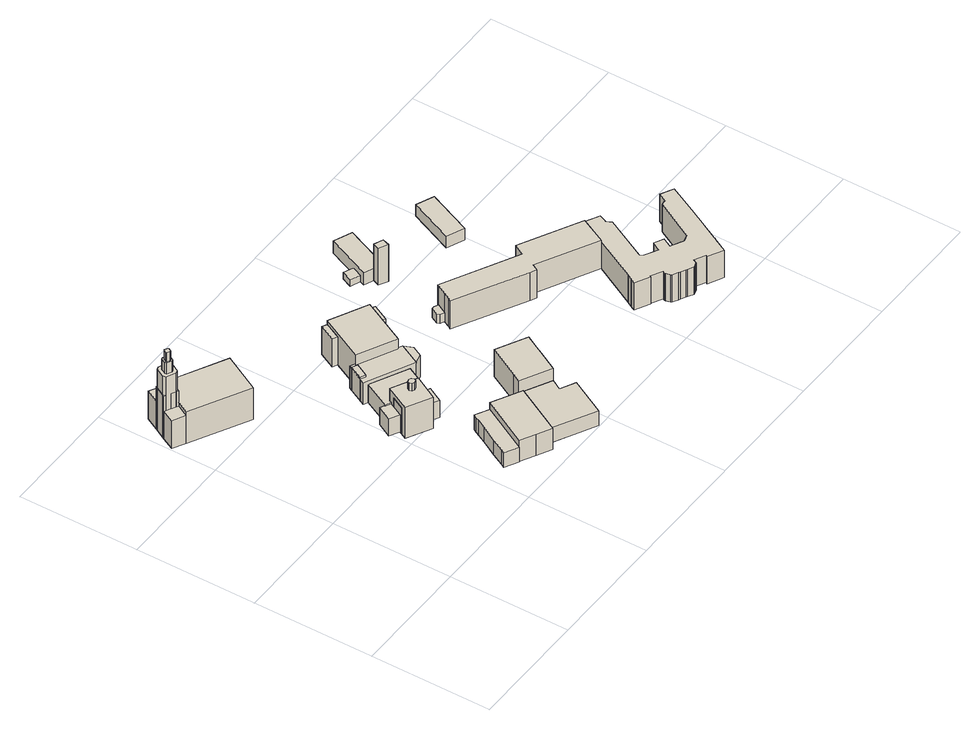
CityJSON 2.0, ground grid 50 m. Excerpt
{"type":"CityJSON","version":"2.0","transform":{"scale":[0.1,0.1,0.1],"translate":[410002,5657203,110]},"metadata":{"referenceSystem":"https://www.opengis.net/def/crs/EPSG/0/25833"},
"CityObjects":{
"building1":{"type":"Building","attributes":{"name":"Matthäuskirche","Gemeindeschluessel":14612000,"Dachneigung":41.98,"Dachorientierung":-61.73,"MittlereTraufHoehe":120.97,"QualitaetDacherkennung":100,"ObjektHoehe":19.94,"BodenHoehe":110.83,"Geometrietyp2DReferenz":"3000","AbsoluteHoehe":130.78,"Dachflaeche":746.49,"measuredHeight":19.94,"function":"31001_3041","roofType":"5000","storeysAboveGround":7},"children":["building1-1","building1-2","building1-3","building1-4","building1-5","building1-6"],"geometry":[{"type":"Solid","lod":"1","boundaries":[[[[0,1,2,3]],[[4,5,6,7]],[[3,5,4,0]],[[2,6,5,3]],[[1,7,6,2]],[[0,4,7,1]]]]}]},
"building1-1":{"type":"BuildingPart","attributes":{"Dachneigung":5.24,"Dachorientierung":0,"MittlereTraufHoehe":144.42,"QualitaetDacherkennung":100,"BodenHoehe":140.96,"ObjektTeilHoehe":13.9,"Geometrietyp2DReferenz":"3000","AbsoluteHoehe":154.85,"Dachflaeche":36.54,"measuredHeight":13.9,"roofType":"4000","storeysAboveGround":5},"parents":["building1"],"geometry":[{"type":"Solid","lod":"1","boundaries":[[[[8,9,10,11,12,13,14,15]],[[16,17,18,19,20,21,22,23]],[[15,17,16,8]],[[14,18,17,15]],[[13,19,18,14]],[[12,20,19,13]],[[11,21,20,12]],[[10,22,21,11]],[[9,23,22,10]],[[8,16,23,9]]]]}]},
"building1-2":{"type":"BuildingPart","attributes":{"Dachneigung":39.5,"Dachorientierung":0,"MittlereTraufHoehe":144.42,"QualitaetDacherkennung":100,"BodenHoehe":140.19,"ObjektTeilHoehe":6.17,"Geometrietyp2DReferenz":"3000","AbsoluteHoehe":146.35,"Dachflaeche":14.82,"measuredHeight":6.17,"roofType":"3500","storeysAboveGround":2},"parents":["building1"],"geometry":[{"type":"Solid","lod":"1","boundaries":[[[[24,25,26,27,28,29,30,31]],[[32,33,34,35,36,37,38,39]],[[31,33,32,24]],[[30,34,33,31]],[[29,35,34,30]],[[28,36,35,29]],[[27,37,36,28]],[[26,38,37,27]],[[25,39,38,26]],[[24,32,39,25]]]]}]},
"building1-3":{"type":"BuildingPart","attributes":{"Dachneigung":39.5,"Dachorientierung":0,"MittlereTraufHoehe":138.56,"QualitaetDacherkennung":100,"BodenHoehe":110.81,"ObjektTeilHoehe":31.31,"Geometrietyp2DReferenz":"3000","AbsoluteHoehe":142.12,"Dachflaeche":50.43,"measuredHeight":31.31,"roofType":"3500","storeysAboveGround":10},"parents":["building1"],"geometry":[{"type":"Solid","lod":"1","boundaries":[[[[40,41,42,43,44,45,46,47]],[[48,49,50,51,52,53,54,55]],[[47,49,48,40]],[[46,50,49,47]],[[45,51,50,46]],[[44,52,51,45]],[[43,53,52,44]],[[42,54,53,43]],[[41,55,54,42]],[[40,48,55,41]]]]}]},
"building1-4":{"type":"BuildingPart","attributes":{"Dachneigung":41.98,"Dachorientierung":0,"MittlereTraufHoehe":124.9,"QualitaetDacherkennung":100,"BodenHoehe":110.8,"ObjektTeilHoehe":16.71,"Geometrietyp2DReferenz":"3000","AbsoluteHoehe":127.52,"Dachflaeche":51.67,"measuredHeight":16.71,"roofType":"2100","storeysAboveGround":6},"parents":["building1"],"geometry":[{"type":"Solid","lod":"1","boundaries":[[[[56,57,58,59]],[[60,4,61,62]],[[59,4,60,56]],[[58,61,4,59]],[[57,62,61,58]],[[56,60,62,57]]]]}]},
"building1-5":{"type":"BuildingPart","attributes":{"Dachneigung":90,"Dachorientierung":0,"MittlereTraufHoehe":131.34,"QualitaetDacherkennung":100,"BodenHoehe":110.8,"ObjektTeilHoehe":20.54,"Geometrietyp2DReferenz":"3000","AbsoluteHoehe":131.34,"Dachflaeche":34.46,"measuredHeight":20.54,"roofType":"3500","storeysAboveGround":7},"parents":["building1"],"geometry":[{"type":"Solid","lod":"1","boundaries":[[[[63,64,65,66]],[[67,68,62,61]],[[66,68,67,63]],[[65,62,68,66]],[[64,61,62,65]],[[63,67,61,64]]]]}]},
"building1-6":{"type":"BuildingPart","attributes":{"Dachneigung":41.98,"Dachorientierung":0,"MittlereTraufHoehe":124.24,"QualitaetDacherkennung":100,"BodenHoehe":110.81,"ObjektTeilHoehe":16.7,"Geometrietyp2DReferenz":"3000","AbsoluteHoehe":127.52,"Dachflaeche":51.67,"measuredHeight":16.7,"roofType":"2100","storeysAboveGround":6},"parents":["building1"],"geometry":[{"type":"Solid","lod":"1","boundaries":[[[[69,70,71,72]],[[7,73,68,67]],[[72,73,7,69]],[[71,68,73,72]],[[70,67,68,71]],[[69,7,67,70]]]]}]},
"building2":{"type":"Building","attributes":{"name":"Städtisches Klinikum Dresden-Friedrichstadt","Dachtyp_tdc":"tdcFreeFormRoof","Gemeindeschluessel":14612000,"Dachneigung":24.46,"QualitaetDacherkennung":47,"Geometrietyp2DReferenz":"3000","measuredHeight":9.83,"function":"31001_3051","roofType":"5000"},"geometry":[{"type":"Solid","lod":"1","boundaries":[[[[74,75,76,77,78,79,80,81,82]],[[83,84,85,86,87,88,89,90,91]],[[82,84,83,74]],[[81,85,84,82]],[[80,86,85,81]],[[79,87,86,80]],[[78,88,87,79]],[[77,89,88,78]],[[76,90,89,77]],[[75,91,90,76]],[[74,83,91,75]]]]}]},
"building3":{"type":"Building","attributes":{"name":"Städtisches Klinikum Dresden-Friedrichstadt","Dachtyp_tdc":"tdcGableRoof","Gemeindeschluessel":14612000,"Dachneigung":26.28,"QualitaetDacherkennung":84,"Geometrietyp2DReferenz":"3000","measuredHeight":11.89,"function":"31001_3051","roofType":"3100"},"geometry":[{"type":"Solid","lod":"1","boundaries":[[[[92,93,94,95,96,97,98,99,100]],[[101,102,103,104,105,106,107,108,109]],[[100,102,101,92]],[[99,103,102,100]],[[98,104,103,99]],[[97,105,104,98]],[[96,106,105,97]],[[95,107,106,96]],[[94,108,107,95]],[[93,109,108,94]],[[92,101,109,93]]]]}]},
"building4":{"type":"Building","attributes":{"name":"Städtisches Klinikum Dresden-Friedrichstadt","Gemeindeschluessel":14612000,"Dachneigung":58.27,"Dachorientierung":-153.07,"MittlereTraufHoehe":122.94,"QualitaetDacherkennung":100,"ObjektHoehe":18.76,"BodenHoehe":111.25,"Geometrietyp2DReferenz":"3000","AbsoluteHoehe":130.01,"Dachflaeche":518.29,"measuredHeight":18.76,"function":"31001_3051","roofType":"9999","storeysAboveGround":6},"children":["building4-1","building4-2","building4-3","building4-4","building4-5","building4-6","building4-7","building4-8","building4-9","building4-10","building4-11","building4-12","building4-13","building4-14"],"geometry":[{"type":"Solid","lod":"1","boundaries":[[[[110,111,112,113]],[[114,115,116,117]],[[113,115,114,110]],[[112,116,115,113]],[[111,117,116,112]],[[110,114,117,111]]]]}]},
"building4-1":{"type":"BuildingPart","attributes":{"Dachneigung":60.72,"Dachorientierung":-152.15,"MittlereTraufHoehe":118.4,"QualitaetDacherkennung":100,"BodenHoehe":111.32,"ObjektTeilHoehe":10.58,"Geometrietyp2DReferenz":"3000","AbsoluteHoehe":121.9,"Dachflaeche":240.55,"measuredHeight":10.58,"roofType":"9999","storeysAboveGround":4},"parents":["building4"],"geometry":[{"type":"Solid","lod":"1","boundaries":[[[[118,119,120,121]],[[122,123,124,125]],[[121,123,122,118]],[[120,124,123,121]],[[119,125,124,120]],[[118,122,125,119]]]]}]},
"building4-2":{"type":"BuildingPart","attributes":{"Dachneigung":74.88,"Dachorientierung":0,"MittlereTraufHoehe":121.9,"QualitaetDacherkennung":100,"BodenHoehe":111.31,"ObjektTeilHoehe":11.69,"Geometrietyp2DReferenz":"3000","AbsoluteHoehe":123,"Dachflaeche":15.54,"measuredHeight":11.69,"roofType":"3900","storeysAboveGround":4},"parents":["building4"],"geometry":[{"type":"Solid","lod":"1","boundaries":[[[[126,127,128,129]],[[130,131,132,133]],[[129,131,130,126]],[[128,132,131,129]],[[127,133,132,128]],[[126,130,133,127]]]]}]},
"building4-3":{"type":"BuildingPart","attributes":{"Dachneigung":8.15,"Dachorientierung":0,"MittlereTraufHoehe":121.82,"QualitaetDacherkennung":100,"BodenHoehe":111.35,"ObjektTeilHoehe":14.57,"Geometrietyp2DReferenz":"3000","AbsoluteHoehe":125.93,"Dachflaeche":15.95,"measuredHeight":14.57,"roofType":"3900","storeysAboveGround":5},"parents":["building4"],"geometry":[{"type":"Solid","lod":"1","boundaries":[[[[134,135,136,137]],[[138,139,140,141]],[[137,139,138,134]],[[136,140,139,137]],[[135,141,140,136]],[[134,138,141,135]]]]}]},
"building4-4":{"type":"BuildingPart","attributes":{"Dachneigung":19.3,"Dachorientierung":-63.41,"MittlereTraufHoehe":122.94,"QualitaetDacherkennung":100,"BodenHoehe":111.03,"ObjektTeilHoehe":15.29,"Geometrietyp2DReferenz":"3000","AbsoluteHoehe":126.32,"Dachflaeche":53.19,"measuredHeight":15.29,"roofType":"5000","storeysAboveGround":5},"parents":["building4"],"geometry":[{"type":"Solid","lod":"1","boundaries":[[[[142,143,144,145]],[[146,147,148,149]],[[145,147,146,142]],[[144,148,147,145]],[[143,149,148,144]],[[142,146,149,143]]]]}]},
"building4-5":{"type":"BuildingPart","attributes":{"Dachneigung":8.14,"Dachorientierung":0,"MittlereTraufHoehe":121.82,"QualitaetDacherkennung":100,"BodenHoehe":111.39,"ObjektTeilHoehe":14.53,"Geometrietyp2DReferenz":"3000","AbsoluteHoehe":125.93,"Dachflaeche":15.95,"measuredHeight":14.53,"roofType":"3900","storeysAboveGround":5},"parents":["building4"],"geometry":[{"type":"Solid","lod":"1","boundaries":[[[[150,151,152,153]],[[154,155,156,157]],[[153,155,154,150]],[[152,156,155,153]],[[151,157,156,152]],[[150,154,157,151]]]]}]},
"building4-6":{"type":"BuildingPart","attributes":{"Dachneigung":24.96,"Dachorientierung":-61.34,"MittlereTraufHoehe":118.23,"QualitaetDacherkennung":100,"BodenHoehe":111.33,"ObjektTeilHoehe":9.57,"Geometrietyp2DReferenz":"3000","AbsoluteHoehe":120.9,"Dachflaeche":49.49,"measuredHeight":9.57,"roofType":"5000","storeysAboveGround":3},"parents":["building4"],"geometry":[{"type":"Solid","lod":"1","boundaries":[[[[158,159,160,161]],[[162,163,164,165]],[[161,163,162,158]],[[160,164,163,161]],[[159,165,164,160]],[[158,162,165,159]]]]}]},
"building4-7":{"type":"BuildingPart","attributes":{"Dachneigung":60.16,"Dachorientierung":116.05,"MittlereTraufHoehe":119.4,"QualitaetDacherkennung":100,"BodenHoehe":111.31,"ObjektTeilHoehe":12.97,"Geometrietyp2DReferenz":"3000","AbsoluteHoehe":124.28,"Dachflaeche":349.16,"measuredHeight":12.97,"roofType":"9999","storeysAboveGround":4},"parents":["building4"],"geometry":[{"type":"Solid","lod":"1","boundaries":[[[[166,167,168,169]],[[170,171,172,173]],[[169,171,170,166]],[[168,172,171,169]],[[167,173,172,168]],[[166,170,173,167]]]]}]},
"building4-8":{"type":"BuildingPart","attributes":{"Dachneigung":19.3,"Dachorientierung":122.51,"MittlereTraufHoehe":122.94,"QualitaetDacherkennung":100,"BodenHoehe":111.22,"ObjektTeilHoehe":15.07,"Geometrietyp2DReferenz":"3000","AbsoluteHoehe":126.29,"Dachflaeche":53.12,"measuredHeight":15.07,"roofType":"5000","storeysAboveGround":5},"parents":["building4"],"geometry":[{"type":"Solid","lod":"1","boundaries":[[[[174,175,176,177]],[[178,179,180,115]],[[177,179,178,174]],[[176,180,179,177]],[[175,115,180,176]],[[174,178,115,175]]]]}]},
"building4-9":{"type":"BuildingPart","attributes":{"Dachneigung":24.79,"Dachorientierung":-151.8,"MittlereTraufHoehe":122.94,"QualitaetDacherkennung":100,"BodenHoehe":111.35,"ObjektTeilHoehe":18.15,"Geometrietyp2DReferenz":"3000","AbsoluteHoehe":129.5,"Dachflaeche":231.25,"measuredHeight":18.15,"roofType":"9999","storeysAboveGround":6},"parents":["building4"],"geometry":[{"type":"Solid","lod":"1","boundaries":[[[[181,182,183,184]],[[185,186,187,188]],[[184,186,185,181]],[[183,187,186,184]],[[182,188,187,183]],[[181,185,188,182]]]]}]},
"building4-10":{"type":"BuildingPart","attributes":{"Dachneigung":8.14,"Dachorientierung":0,"MittlereTraufHoehe":121.82,"QualitaetDacherkennung":100,"BodenHoehe":111.55,"ObjektTeilHoehe":14.37,"Geometrietyp2DReferenz":"3000","AbsoluteHoehe":125.93,"Dachflaeche":15.95,"measuredHeight":14.37,"roofType":"3900","storeysAboveGround":5},"parents":["building4"],"geometry":[{"type":"Solid","lod":"1","boundaries":[[[[189,190,191,192]],[[193,194,195,196]],[[192,194,193,189]],[[191,195,194,192]],[[190,196,195,191]],[[189,193,196,190]]]]}]},
"building4-11":{"type":"BuildingPart","attributes":{"Dachneigung":24.96,"Dachorientierung":120.4,"MittlereTraufHoehe":118.23,"QualitaetDacherkennung":100,"BodenHoehe":111.33,"ObjektTeilHoehe":9.57,"Geometrietyp2DReferenz":"3000","AbsoluteHoehe":120.9,"Dachflaeche":49.31,"measuredHeight":9.57,"roofType":"5000","storeysAboveGround":3},"parents":["building4"],"geometry":[{"type":"Solid","lod":"1","boundaries":[[[[197,198,199,200]],[[201,202,203,204]],[[200,202,201,197]],[[199,203,202,200]],[[198,204,203,199]],[[197,201,204,198]]]]}]},
"building4-12":{"type":"BuildingPart","attributes":{"Dachneigung":8.14,"Dachorientierung":0,"MittlereTraufHoehe":121.82,"QualitaetDacherkennung":100,"BodenHoehe":111.42,"ObjektTeilHoehe":14.51,"Geometrietyp2DReferenz":"3000","AbsoluteHoehe":125.93,"Dachflaeche":15.95,"measuredHeight":14.51,"roofType":"3900","storeysAboveGround":5},"parents":["building4"],"geometry":[{"type":"Solid","lod":"1","boundaries":[[[[205,206,207,208]],[[209,210,211,212]],[[208,210,209,205]],[[207,211,210,208]],[[206,212,211,207]],[[205,209,212,206]]]]}]},
"building4-13":{"type":"BuildingPart","attributes":{"Dachneigung":52.97,"Dachorientierung":-57.8,"MittlereTraufHoehe":119.4,"QualitaetDacherkennung":100,"BodenHoehe":111.43,"ObjektTeilHoehe":12.85,"Geometrietyp2DReferenz":"3000","AbsoluteHoehe":124.28,"Dachflaeche":61.12,"measuredHeight":12.85,"roofType":"5000","storeysAboveGround":4},"parents":["building4"],"geometry":[{"type":"Solid","lod":"1","boundaries":[[[[167,166,213,214]],[[215,216,217,218]],[[214,216,215,167]],[[213,217,216,214]],[[166,218,217,213]],[[167,215,218,166]]]]}]},
"building4-14":{"type":"BuildingPart","attributes":{"Dachneigung":42.75,"Dachorientierung":0,"MittlereTraufHoehe":131.24,"QualitaetDacherkennung":100,"BodenHoehe":128.4,"ObjektTeilHoehe":4.23,"Geometrietyp2DReferenz":"3000","AbsoluteHoehe":132.63,"Dachflaeche":8.08,"measuredHeight":4.23,"roofType":"3500","storeysAboveGround":1},"parents":["building4"],"geometry":[{"type":"Solid","lod":"1","boundaries":[[[[219,220,221,222,223,224,225,226]],[[227,228,229,230,231,232,233,234]],[[226,228,227,219]],[[225,229,228,226]],[[224,230,229,225]],[[223,231,230,224]],[[222,232,231,223]],[[221,233,232,222]],[[220,234,233,221]],[[219,227,234,220]]]]}]},
"building5":{"type":"Building","attributes":{"name":"Städtisches Klinikum Dresden-Friedrichstadt","Dachtyp_tdc":"tdcFreeFormRoof","Gemeindeschluessel":14612000,"Dachneigung":26.2,"QualitaetDacherkennung":53,"Geometrietyp2DReferenz":"3000","measuredHeight":9.99,"function":"31001_3051","roofType":"5000"},"geometry":[{"type":"Solid","lod":"1","boundaries":[[[[235,236,237,238,239,240,241,242]],[[243,244,245,246,247,248,249,250]],[[242,244,243,235]],[[241,245,244,242]],[[240,246,245,241]],[[239,247,246,240]],[[238,248,247,239]],[[237,249,248,238]],[[236,250,249,237]],[[235,243,250,236]]]]}]},
"building6":{"type":"Building","attributes":{"name":"Städtisches Klinikum Dresden-Friedrichstadt","Dachtyp_tdc":"tdcFreeFormRoof","Gemeindeschluessel":14612000,"Dachneigung":34.59,"QualitaetDacherkennung":47,"Geometrietyp2DReferenz":"3000","measuredHeight":15.26,"function":"31001_3051","roofType":"5000"},"geometry":[{"type":"Solid","lod":"1","boundaries":[[[[251,252,253,254,255,256,257]],[[258,259,260,261,262,263,264]],[[257,259,258,251]],[[256,260,259,257]],[[255,261,260,256]],[[254,262,261,255]],[[253,263,262,254]],[[252,264,263,253]],[[251,258,264,252]]]]}]},
"building7":{"type":"Building","attributes":{"name":"Städtisches Klinikum Dresden-Friedrichstadt","Dachtyp_tdc":"tdcFreeFormRoof","Gemeindeschluessel":14612000,"Dachneigung":36.57,"QualitaetDacherkennung":41,"Geometrietyp2DReferenz":"3000","measuredHeight":4.95,"function":"31001_3051","roofType":"5000"},"geometry":[{"type":"Solid","lod":"1","boundaries":[[[[265,266,267,268,269,270]],[[271,272,273,274,275,276]],[[270,272,271,265]],[[269,273,272,270]],[[268,274,273,269]],[[267,275,274,268]],[[266,276,275,267]],[[265,271,276,266]]]]}]},
"building8":{"type":"Building","attributes":{"Gemeindeschluessel":14612000,"Dachneigung":90,"Dachorientierung":0,"MittlereTraufHoehe":114.44,"QualitaetDacherkennung":88,"ObjektHoehe":3.18,"BodenHoehe":111.26,"Geometrietyp2DReferenz":"3000","AbsoluteHoehe":114.44,"Dachflaeche":19.89,"measuredHeight":3.18,"function":"31001_9998","roofType":"1000","storeysAboveGround":1},"geometry":[{"type":"Solid","lod":"1","boundaries":[[[[277,278,279,280]],[[281,282,283,284]],[[280,282,281,277]],[[279,283,282,280]],[[278,284,283,279]],[[277,281,284,278]]]]}]},
"building9":{"type":"Building","attributes":{"Gemeindeschluessel":14612000,"Dachneigung":50.92,"Dachorientierung":-64.7,"MittlereTraufHoehe":128.25,"QualitaetDacherkennung":25,"ObjektHoehe":18.13,"BodenHoehe":111.34,"Geometrietyp2DReferenz":"3000","AbsoluteHoehe":129.47,"Dachflaeche":15.65,"measuredHeight":18.13,"function":"31001_9998","roofType":"3100","storeysAboveGround":6},"geometry":[{"type":"Solid","lod":"1","boundaries":[[[[285,286,287,288]],[[289,290,291,292]],[[288,290,289,285]],[[287,291,290,288]],[[286,292,291,287]],[[285,289,292,286]]]]}]},
"building10":{"type":"Building","attributes":{"Dachtyp_tdc":"tdcFreeFormRoof","Gemeindeschluessel":14612000,"Dachneigung":42.81,"QualitaetDacherkennung":54,"Geometrietyp2DReferenz":"3000","measuredHeight":7.7,"function":"31001_9998","roofType":"5000"},"geometry":[{"type":"Solid","lod":"1","boundaries":[[[[293,294,295,296]],[[297,290,298,299]],[[296,290,297,293]],[[295,298,290,296]],[[294,299,298,295]],[[293,297,299,294]]]]}]},
"building11":{"type":"Building","attributes":{"name":"Städtisches Klinikum Dresden-Friedrichstadt","Dachtyp_tdc":"tdcFreeFormRoof","Gemeindeschluessel":14612000,"Dachneigung":37.47,"QualitaetDacherkennung":63,"Geometrietyp2DReferenz":"3000","measuredHeight":15.95,"function":"31001_3051","roofType":"5000"},"geometry":[{"type":"Solid","lod":"1","boundaries":[[[[300,301,302,303,304,305,306,307,308,309,310,311]],[[312,313,314,315,316,317,318,319,320,321,322,323]],[[311,313,312,300]],[[310,314,313,311]],[[309,315,314,310]],[[308,316,315,309]],[[307,317,316,308]],[[306,318,317,307]],[[305,319,318,306]],[[304,320,319,305]],[[303,321,320,304]],[[302,322,321,303]],[[301,323,322,302]],[[300,312,323,301]]]]}]},
"building12":{"type":"Building","attributes":{"Dachtyp_tdc":"tdcGableAndHippedGRoof","Gemeindeschluessel":14612000,"Dachneigung":42.36,"QualitaetDacherkennung":75,"Geometrietyp2DReferenz":"3000","measuredHeight":7.35,"function":"31001_9998","roofType":"9999"},"geometry":[{"type":"Solid","lod":"1","boundaries":[[[[324,325,326,327]],[[328,329,330,331]],[[327,329,328,324]],[[326,330,329,327]],[[325,331,330,326]],[[324,328,331,325]]]]}]},
"building13":{"type":"Building","attributes":{"name":"Städtisches Klinikum Dresden-Friedrichstadt,Palais Brühl-Marcolini","Dachtyp_tdc":"tdcFreeFormRoof","Gemeindeschluessel":14612000,"Dachneigung":50.27,"QualitaetDacherkennung":8,"Geometrietyp2DReferenz":"3000","measuredHeight":16.7,"function":"31001_3051","roofType":"5000"},"geometry":[{"type":"Solid","lod":"1","boundaries":[[[[332,333,334,335,336,337,338,339,340,341,342,343,344,345,346,347,348,349,350,351,352,353,354,355,356,357,358,359,360,361,362,363,364,365,366,367,368,369,370,371,372,373,374,375,376,377,378,379,380,381,382,383]],[[384,385,386,387,388,389,390,391,392,393,394,395,396,397,398,399,400,401,402,403,404,405,406,407,408,409,410,411,412,413,414,415,416,417,418,419,420,421,422,423,424,425,426,427,428,316,315,429,430,431,432,433]],[[383,385,384,332]],[[382,386,385,383]],[[381,387,386,382]],[[380,388,387,381]],[[379,389,388,380]],[[378,390,389,379]],[[377,391,390,378]],[[376,392,391,377]],[[375,393,392,376]],[[374,394,393,375]],[[373,395,394,374]],[[372,396,395,373]],[[371,397,396,372]],[[370,398,397,371]],[[369,399,398,370]],[[368,400,399,369]],[[367,401,400,368]],[[366,402,401,367]],[[365,403,402,366]],[[364,404,403,365]],[[363,405,404,364]],[[362,406,405,363]],[[361,407,406,362]],[[360,408,407,361]],[[359,409,408,360]],[[358,410,409,359]],[[357,411,410,358]],[[356,412,411,357]],[[355,413,412,356]],[[354,414,413,355]],[[353,415,414,354]],[[352,416,415,353]],[[351,417,416,352]],[[350,418,417,351]],[[349,419,418,350]],[[348,420,419,349]],[[347,421,420,348]],[[346,422,421,347]],[[345,423,422,346]],[[344,424,423,345]],[[343,425,424,344]],[[342,426,425,343]],[[341,427,426,342]],[[340,428,427,341]],[[339,316,428,340]],[[338,315,316,339]],[[337,429,315,338]],[[336,430,429,337]],[[335,431,430,336]],[[334,432,431,335]],[[333,433,432,334]],[[332,384,433,333]]]]}]}
},
"vertices":[
[144,1320,159],[60,1165,159],[297,1037,159],[380,1193,159],[144,1320,8],[380,1193,8],[297,1037,8],[60,1165,8],
[87,1261,396],[75,1268,396],[71,1267,396],[65,1255,396],[66,1251,396],[78,1245,396],[81,1246,396],[88,1258,396],[87,1261,310],[88,1258,310],[81,1246,310],[78,1245,310],[66,1251,310],[65,1255,310],[71,1267,310],[75,1268,310],
[94,1265,354],[74,1275,354],[67,1274,354],[57,1254,354],[59,1247,354],[78,1237,354],[85,1239,354],[95,1258,354],[94,1265,302],[95,1258,302],[85,1239,302],[78,1237,302],[59,1247,302],[57,1254,302],[67,1274,302],[74,1275,302],
[108,1272,303],[72,1292,303],[60,1288,303],[41,1252,303],[44,1240,303],[80,1221,303],[92,1224,303],[112,1260,303],[108,1272,8],[112,1260,8],[92,1224,8],[80,1221,8],[44,1240,8],[41,1252,8],[60,1288,8],[72,1292,8],
[92,1348,142],[64,1296,142],[116,1268,142],[144,1320,142],[92,1348,8],[116,1268,8],[64,1296,8],
[88,1216,213],[116,1268,213],[64,1296,213],[36,1244,213],[88,1216,8],[36,1244,8],
[60,1165,142],[88,1216,142],[36,1244,142],[9,1192,142],[9,1192,8],
[631,128,84],[737,325,84],[682,355,84],[674,340,84],[666,325,84],[647,289,84],[610,222,84],[584,172,84],[576,158,84],[631,128,14],[576,158,14],[584,172,14],[610,222,14],[647,289,14],[666,325,14],[674,340,14],[682,355,14],[737,325,14],
[855,262,117],[852,263,117],[841,269,117],[796,293,117],[737,325,117],[631,128,117],[690,96,117],[749,65,117],[766,96,117],[855,262,15],[766,96,15],[749,65,15],[690,96,15],[631,128,15],[737,325,15],[796,293,15],[841,269,15],[852,263,15],
[637,828,165],[790,751,165],[883,934,165],[730,1012,165],[637,828,12],[730,1012,12],[883,934,12],[790,751,12],
[536,636,101],[687,559,101],[742,668,101],[591,745,101],[536,636,13],[591,745,13],[742,668,13],[687,559,13],
[605,764,125],[633,818,125],[611,829,125],[584,775,125],[605,764,13],[584,775,13],[611,829,13],[633,818,13],
[639,592,139],[587,619,139],[580,607,139],[633,579,139],[639,592,14],[633,579,14],[580,607,14],[587,619,14],
[882,934,146],[849,867,146],[869,857,146],[903,923,146],[882,934,10],[903,923,10],[869,857,10],[849,867,10],
[534,549,139],[561,601,139],[549,608,139],[521,556,139],[534,549,14],[521,556,14],[549,608,14],[561,601,14],
[659,574,96],[627,514,96],[667,492,96],[700,553,96],[659,574,13],[700,553,13],[667,492,13],[627,514,13],
[765,656,118],[811,746,118],[619,843,118],[573,754,118],[765,656,13],[573,754,13],[619,843,13],[811,746,13],
[696,946,146],[730,1012,146],[710,1022,146],[676,956,146],[696,946,12],[676,956,12],[710,1022,12],
[509,533,162],[608,479,162],[662,579,162],[562,633,162],[509,533,13],[562,633,13],[662,579,13],[608,479,13],
[591,505,139],[539,533,139],[532,520,139],[584,492,139],[591,505,16],[584,492,16],[532,520,16],[539,533,16],
[526,565,96],[558,626,96],[518,647,96],[486,587,96],[526,565,13],[486,587,13],[518,647,13],[558,626,13],
[620,502,139],[648,554,139],[635,561,139],[608,509,139],[620,502,14],[608,509,14],[635,561,14],[648,554,14],
[804,665,118],[826,708,118],[811,746,14],[826,708,14],[804,665,14],[765,656,14],
[595,545,219],[599,555,219],[595,565,219],[586,570,219],[576,566,219],[571,556,219],[575,546,219],[585,542,219],[595,545,184],[585,542,184],[575,546,184],[571,556,184],[576,566,184],[586,570,184],[595,565,184],[599,555,184],
[766,96,84],[945,0,84],[1024,148,84],[964,180,84],[987,222,84],[865,287,84],[852,263,84],[855,262,84],[766,96,14],[855,262,14],[852,263,14],[865,287,14],[987,222,14],[964,180,14],[1024,148,14],[945,0,14],
[953,451,142],[884,322,142],[865,287,142],[987,222,142],[1031,303,142],[1046,331,142],[1075,386,142],[953,451,13],[1075,386,13],[1046,331,13],[1031,303,13],[987,222,13],[865,287,13],[884,322,13],
[1094,756,55],[1116,797,55],[1100,805,55],[1087,805,55],[1071,775,55],[1077,764,55],[1094,756,13],[1077,764,13],[1071,775,13],[1087,805,13],[1100,805,13],[1116,797,13],
[1079,1179,44],[1061,1136,44],[1101,1119,44],[1119,1161,44],[1079,1179,13],[1119,1161,13],[1101,1119,13],[1061,1136,13],
[1132,1083,189],[1121,1057,189],[1158,1038,189],[1168,1068,189],[1132,1083,13],[1168,1068,13],[1158,1038,13],[1121,1057,13],
[1246,1251,71],[1171,1283,71],[1092,1100,71],[1168,1068,71],[1246,1251,13],[1092,1100,13],[1171,1283,13],
[1119,802,147],[1116,797,147],[1094,756,147],[1081,731,147],[1074,718,147],[1355,567,147],[1379,554,147],[1392,579,147],[1634,450,147],[1687,557,147],[1443,687,147],[1419,643,147],[1119,802,11],[1419,643,11],[1443,687,11],[1687,557,11],[1634,450,11],[1392,579,11],[1379,554,11],[1355,567,11],[1074,718,11],[1081,731,11],[1094,756,11],[1116,797,11],
[1566,1116,68],[1495,1147,68],[1416,965,68],[1488,934,68],[1566,1116,13],[1488,934,13],[1416,965,13],[1495,1147,13],
[1711,256,142],[1655,287,142],[1650,300,142],[1740,474,142],[1728,494,142],[1743,527,142],[1687,557,142],[1634,450,142],[1540,273,142],[1537,269,142],[1529,253,142],[1526,248,142],[1518,233,142],[1577,202,142],[1579,205,142],[1625,180,142],[1620,170,142],[1621,166,142],[1626,148,142],[1628,143,142],[1651,131,142],[1657,128,142],[1678,117,142],[1682,114,142],[1705,102,142],[1709,103,142],[1723,107,142],[1726,108,142],[1735,124,142],[1780,101,142],[1776,94,142],[1837,62,142],[1862,111,142],[1864,114,142],[1871,126,142],[1872,130,142],[1876,137,142],[1949,275,142],[2005,388,142],[1954,415,142],[1935,379,142],[1930,381,142],[1914,378,142],[1912,375,142],[1828,216,142],[1800,207,142],[1787,214,142],[1761,228,142],[1748,235,142],[1766,268,142],[1768,272,142],[1731,292,142],[1711,256,11],[1731,292,11],[1768,272,11],[1766,268,11],[1748,235,11],[1761,228,11],[1787,214,11],[1800,207,11],[1828,216,11],[1912,375,11],[1914,378,11],[1930,381,11],[1935,379,11],[1954,415,11],[2005,388,11],[1949,275,11],[1876,137,11],[1872,130,11],[1871,126,11],[1864,114,11],[1862,111,11],[1837,62,11],[1776,94,11],[1780,101,11],[1735,124,11],[1726,108,11],[1723,107,11],[1709,103,11],[1705,102,11],[1682,114,11],[1678,117,11],[1657,128,11],[1651,131,11],[1628,143,11],[1626,148,11],[1621,166,11],[1620,170,11],[1625,180,11],[1579,205,11],[1577,202,11],[1518,233,11],[1526,248,11],[1529,253,11],[1537,269,11],[1540,273,11],[1743,527,11],[1728,494,11],[1740,474,11],[1650,300,11],[1655,287,11]
]}
